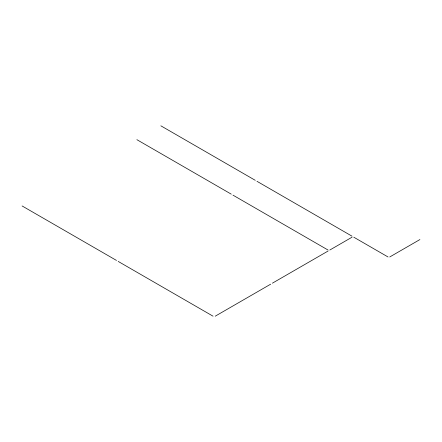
<?xml version="1.0" encoding="UTF-8"?>
<svg xmlns="http://www.w3.org/2000/svg" width="442" height="442" viewBox="0 0 442 442"><rect width="100%" height="100%" fill="white"/><g stroke="black" fill="none" stroke-linecap="round" stroke-linejoin="round"><path stroke-width="0.66" d="M215.243 316.179L270.675 284.173M272.388 283.184L328.069 251.039M329.782 250.05L352.053 237.188M389.745 256.973L419.9 239.564M160.871 125.821L255.255 180.314M256.968 181.303L352.053 236.199M353.771 237.188L388.048 256.979M136.887 139.672L231.271 194.16M232.984 195.149L328.069 250.05M22.1 205.944L116.495 260.437M118.207 261.426L213.038 316.179"/></g></svg>
